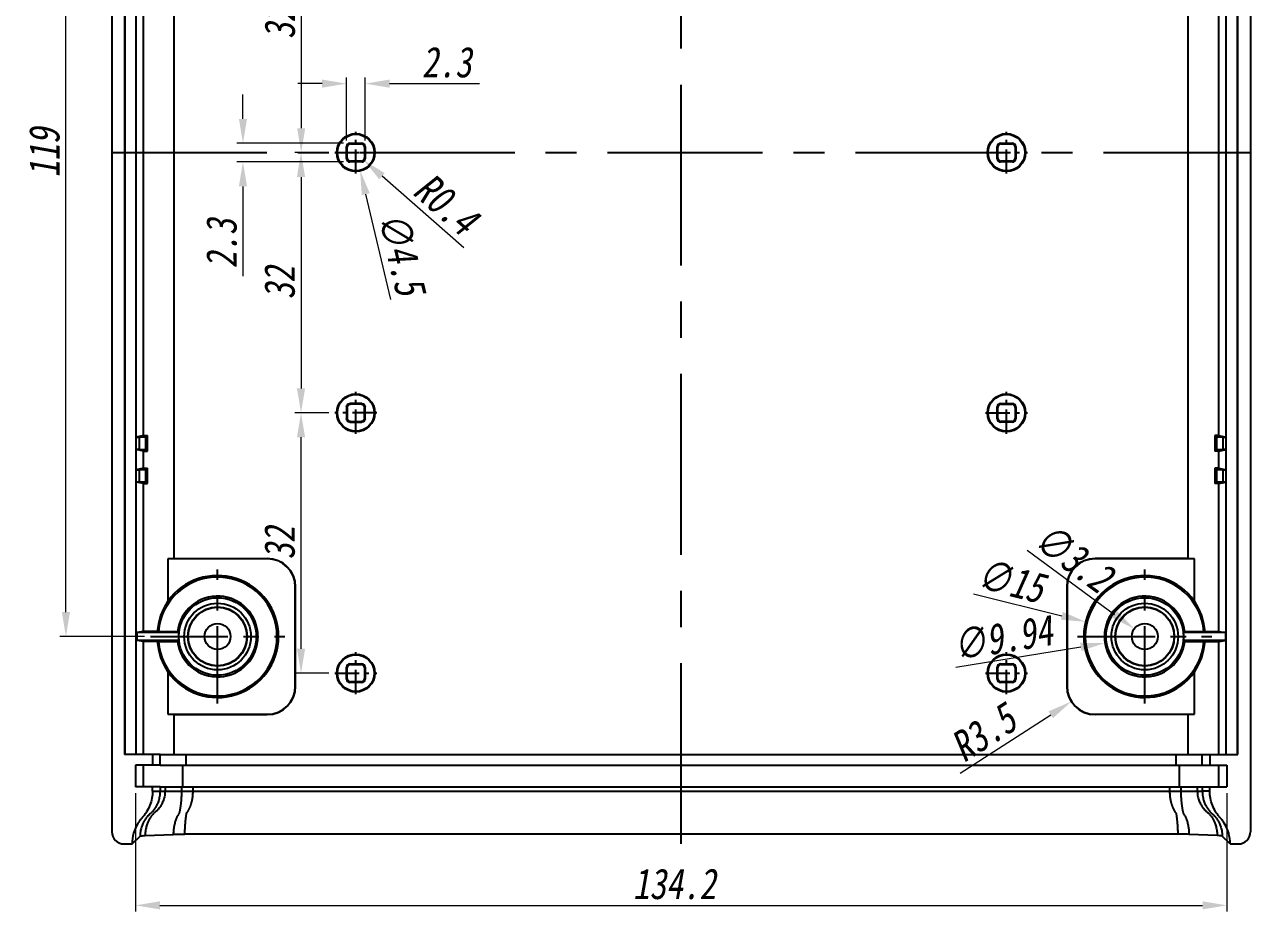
# Model space of a CAD drawing. Header units: millimetres. Extents: x 1518 to 2058, y 69 to 444.
# Drawn here: x 1710 to 1860.7, y 227.6 to 336.7 of the extents above; entities that cross this region are included whole.
import ezdxf

# ---------------------------------------------------------------- set-up
doc = ezdxf.new("R2010")
doc.units = ezdxf.units.MM
doc.linetypes.add('CENTER', pattern=[50.8, 31.75, -6.35, 6.35, -6.35])
doc.layers.add('06___PRT_ALL_SURFS', color=7, linetype='Continuous')
doc.layers.add('dim', color=82, linetype='Continuous', lineweight=9)
doc.styles.add('wuwei', font='simsun.ttc', dxfattribs={"width": 0.8, "oblique": 10})
doc.dimstyles.new('wuwei', dxfattribs={"dimscale": 1.5, "dimtxt": 2.5, "dimasz": 1.5, "dimexe": 0.3, "dimexo": 0.3, "dimgap": 0.5, "dimtad": 1, "dimdsep": 46, "dimtxsty": 'wuwei', "dimcen": 0, "dimclrd": 42, "dimclre": 82, "dimclrt": 82, "dimazin": 2, "dimtfac": 1, "dimtofl": 0, "dimtmove": 0, "dimatfit": 3, "dimfxl": 0, "dimlwd": 5, "dimlwe": 5, "dimarcsym": 0})

# ---------------------------------------------------------------- blocks, each defined once
blk = doc.blocks.new('*D8')
at = {"layer": 'Defpoints', "color": 0}
for p in [(1852.61, 262.21), (1842.8, 260.62)]:
    blk.add_point(p, dxfattribs=at)
at = {"layer": 'dim', "color": 42, "lineweight": 5}
blk.add_line((1824.46, 257.66), (1839.84, 260.15), dxfattribs=at)
at = {"layer": 'dim', "color": 42}
blk.add_solid([(1839.76, 260.64), (1839.92, 259.65), (1842.8, 260.62)], dxfattribs=at)
at = {"layer": 'dim', "color": 82, "insert": (1830.25, 261.26), "char_height": 3.75, "attachment_point": 5, "rotation": 9.1647, "style": 'wuwei'}
blk.add_mtext('∅9.94', dxfattribs=at)
blk = doc.blocks.new('*D9')
at = {"layer": 'Defpoints', "color": 0}
for p in [(1840.43, 263.23), (1854.98, 259.6)]:
    blk.add_point(p, dxfattribs=at)
at = {"layer": 'dim', "color": 42, "lineweight": 5}
blk.add_line((1826.67, 266.67), (1837.52, 263.96), dxfattribs=at)
at = {"layer": 'dim', "color": 42}
blk.add_solid([(1837.64, 264.45), (1837.4, 263.48), (1840.43, 263.23)], dxfattribs=at)
at = {"layer": 'dim', "color": 82, "insert": (1831.28, 268.23), "char_height": 3.75, "attachment_point": 5, "rotation": 345.9679, "style": 'wuwei'}
blk.add_mtext('∅15', dxfattribs=at)
blk = doc.blocks.new('*D10')
at = {"layer": 'Defpoints', "color": 0}
for p in [(1846.42, 262.36), (1849, 260.47)]:
    blk.add_point(p, dxfattribs=at)
at = {"layer": 'dim', "color": 42, "lineweight": 5}
blk.add_line((1833.27, 272.04), (1844, 264.14), dxfattribs=at)
at = {"layer": 'dim', "color": 42}
blk.add_solid([(1844.3, 264.54), (1843.71, 263.74), (1846.42, 262.36)], dxfattribs=at)
at = {"layer": 'dim', "color": 82, "insert": (1838.99, 271.1), "char_height": 3.75, "attachment_point": 5, "rotation": 323.6296, "style": 'wuwei'}
blk.add_mtext('∅3.2', dxfattribs=at)
blk = doc.blocks.new('*D11')
at = {"layer": 'Defpoints', "color": 0}
for p in [(1841.61, 255.31), (1838.67, 253.42)]:
    blk.add_point(p, dxfattribs=at)
at = {"layer": 'dim', "color": 42, "lineweight": 5}
blk.add_line((1825, 244.6), (1836.15, 251.79), dxfattribs=at)
at = {"layer": 'dim', "color": 42}
blk.add_solid([(1835.87, 252.21), (1836.42, 251.37), (1838.67, 253.42)], dxfattribs=at)
at = {"layer": 'dim', "color": 82, "insert": (1827.89, 249.59), "char_height": 3.75, "attachment_point": 5, "rotation": 32.8298, "style": 'wuwei'}
blk.add_mtext('R3.5', dxfattribs=at)
blk = doc.blocks.new('*D12')
at = {"layer": 'Defpoints', "color": 0}
for p in [(1750.18, 323.1), (1751.23, 318.73)]:
    blk.add_point(p, dxfattribs=at)
at = {"layer": 'dim', "color": 42, "lineweight": 5}
blk.add_line((1755.03, 302.86), (1751.93, 315.81), dxfattribs=at)
at = {"layer": 'dim', "color": 42}
blk.add_solid([(1752.42, 315.92), (1751.44, 315.69), (1751.23, 318.73)], dxfattribs=at)
at = {"layer": 'dim', "color": 82, "insert": (1756.38, 308.48), "char_height": 3.75, "attachment_point": 5, "rotation": 283.4606, "style": 'wuwei'}
blk.add_mtext('∅4.5', dxfattribs=at)
blk = doc.blocks.new('*D13')
at = {"layer": 'Defpoints', "color": 0}
for p in [(1751.37, 320.25), (1751.67, 319.99)]:
    blk.add_point(p, dxfattribs=at)
at = {"layer": 'dim', "color": 42, "lineweight": 5}
blk.add_line((1763.99, 309.2), (1753.93, 318.01), dxfattribs=at)
at = {"layer": 'dim', "color": 42}
blk.add_solid([(1754.26, 318.39), (1753.6, 317.63), (1751.67, 319.99)], dxfattribs=at)
at = {"layer": 'dim', "color": 82, "insert": (1761.82, 314.59), "char_height": 3.75, "attachment_point": 5, "rotation": 318.7731, "style": 'wuwei'}
blk.add_mtext('R0.4', dxfattribs=at)
blk = doc.blocks.new('*D14')
at = {"layer": 'Defpoints', "color": 0}
for p in [(1749.96, 322.06), (1736.83, 319.76), (1749.96, 319.76)]:
    blk.add_point(p, dxfattribs=at)
at = {"layer": 'dim', "color": 42, "lineweight": 5}
for p, q in [((1736.83, 325.06), (1736.83, 328.06)), ((1736.83, 316.76), (1736.83, 305.71))]:
    blk.add_line(p, q, dxfattribs=at)
at = {"layer": 'dim', "color": 82, "lineweight": 5}
for p, q in [((1749.21, 322.06), (1736.08, 322.06)), ((1749.21, 319.76), (1736.08, 319.76))]:
    blk.add_line(p, q, dxfattribs=at)
at = {"layer": 'dim', "color": 42}
for points in [[(1736.33, 325.06), (1737.33, 325.06), (1736.83, 322.06)], [(1736.33, 316.76), (1737.33, 316.76), (1736.83, 319.76)]]:
    blk.add_solid(points, dxfattribs=at)
at = {"layer": 'dim', "color": 82, "insert": (1734.21, 309.74), "char_height": 3.75, "attachment_point": 5, "rotation": 90, "style": 'wuwei'}
blk.add_mtext('2.3', dxfattribs=at)
blk = doc.blocks.new('*D15')
at = {"layer": 'Defpoints', "color": 0}
for p in [(1751.86, 329.39), (1749.56, 321.66), (1751.86, 321.66)]:
    blk.add_point(p, dxfattribs=at)
at = {"layer": 'dim', "color": 82, "lineweight": 5}
for p, q in [((1749.56, 322.41), (1749.56, 330.13)), ((1751.86, 322.41), (1751.86, 330.13))]:
    blk.add_line(p, q, dxfattribs=at)
at = {"layer": 'dim', "color": 42, "lineweight": 5}
for p, q in [((1746.56, 329.39), (1743.56, 329.39)), ((1754.86, 329.39), (1765.92, 329.39))]:
    blk.add_line(p, q, dxfattribs=at)
at = {"layer": 'dim', "color": 42}
for points in [[(1746.56, 329.89), (1746.56, 328.89), (1749.56, 329.39)], [(1754.86, 329.89), (1754.86, 328.89), (1751.86, 329.39)]]:
    blk.add_solid(points, dxfattribs=at)
at = {"layer": 'dim', "color": 82, "insert": (1761.89, 332.01), "char_height": 3.75, "attachment_point": 5, "style": 'wuwei'}
blk.add_mtext('2.3', dxfattribs=at)
blk = doc.blocks.new('*D16')
at = {"layer": 'Defpoints', "color": 0}
for p in [(1723.61, 242.91), (1857.81, 242.91), (1857.81, 228.36)]:
    blk.add_point(p, dxfattribs=at)
at = {"layer": 'dim', "color": 82, "lineweight": 5}
for p, q in [((1723.61, 242.16), (1723.61, 227.61)), ((1857.81, 242.16), (1857.81, 227.61))]:
    blk.add_line(p, q, dxfattribs=at)
at = {"layer": 'dim', "color": 42, "lineweight": 5}
blk.add_line((1726.61, 228.36), (1854.81, 228.36), dxfattribs=at)
at = {"layer": 'dim', "color": 42}
for points in [[(1726.61, 228.86), (1726.61, 227.86), (1723.61, 228.36)], [(1854.81, 228.86), (1854.81, 227.86), (1857.81, 228.36)]]:
    blk.add_solid(points, dxfattribs=at)
at = {"layer": 'dim', "color": 82, "insert": (1789.88, 230.98), "char_height": 3.75, "attachment_point": 5, "style": 'wuwei'}
blk.add_mtext('134.2', dxfattribs=at)
blk = doc.blocks.new('*D21')
at = {"layer": 'Defpoints', "color": 0}
for p in [(1748.14, 352.91), (1743.99, 320.91), (1748.14, 320.91)]:
    blk.add_point(p, dxfattribs=at)
at = {"layer": 'dim', "color": 82, "lineweight": 5}
for p, q in [((1747.39, 352.91), (1743.24, 352.91)), ((1747.39, 320.91), (1743.24, 320.91))]:
    blk.add_line(p, q, dxfattribs=at)
at = {"layer": 'dim', "color": 42, "lineweight": 5}
blk.add_line((1743.99, 349.91), (1743.99, 323.91), dxfattribs=at)
at = {"layer": 'dim', "color": 42}
for points in [[(1743.49, 349.91), (1744.49, 349.91), (1743.99, 352.91)], [(1743.49, 323.91), (1744.49, 323.91), (1743.99, 320.91)]]:
    blk.add_solid(points, dxfattribs=at)
at = {"layer": 'dim', "color": 82, "insert": (1741.37, 336.91), "char_height": 3.75, "attachment_point": 5, "rotation": 90, "style": 'wuwei'}
blk.add_mtext('32', dxfattribs=at)
blk = doc.blocks.new('*D22')
at = {"layer": 'Defpoints', "color": 0}
for p in [(1748.14, 320.91), (1743.97, 288.91), (1748.14, 288.91)]:
    blk.add_point(p, dxfattribs=at)
at = {"layer": 'dim', "color": 82, "lineweight": 5}
for p, q in [((1747.39, 320.91), (1743.22, 320.91)), ((1747.39, 288.91), (1743.22, 288.91))]:
    blk.add_line(p, q, dxfattribs=at)
at = {"layer": 'dim', "color": 42, "lineweight": 5}
blk.add_line((1743.97, 317.91), (1743.97, 291.91), dxfattribs=at)
at = {"layer": 'dim', "color": 42}
for points in [[(1743.47, 317.91), (1744.47, 317.91), (1743.97, 320.91)], [(1743.47, 291.91), (1744.47, 291.91), (1743.97, 288.91)]]:
    blk.add_solid(points, dxfattribs=at)
at = {"layer": 'dim', "color": 82, "insert": (1741.35, 304.91), "char_height": 3.75, "attachment_point": 5, "rotation": 90, "style": 'wuwei'}
blk.add_mtext('32', dxfattribs=at)
blk = doc.blocks.new('*D23')
at = {"layer": 'Defpoints', "color": 0}
for p in [(1743.97, 288.91), (1748.14, 288.91), (1748.14, 256.91)]:
    blk.add_point(p, dxfattribs=at)
at = {"layer": 'dim', "color": 82, "lineweight": 5}
for p, q in [((1747.39, 288.91), (1743.22, 288.91)), ((1747.39, 256.91), (1743.22, 256.91))]:
    blk.add_line(p, q, dxfattribs=at)
at = {"layer": 'dim', "color": 42, "lineweight": 5}
blk.add_line((1743.97, 259.91), (1743.97, 285.91), dxfattribs=at)
at = {"layer": 'dim', "color": 42}
for points in [[(1743.47, 285.91), (1744.47, 285.91), (1743.97, 288.91)], [(1743.47, 259.91), (1744.47, 259.91), (1743.97, 256.91)]]:
    blk.add_solid(points, dxfattribs=at)
at = {"layer": 'dim', "color": 82, "insert": (1741.35, 272.91), "char_height": 3.75, "attachment_point": 5, "rotation": 90, "style": 'wuwei'}
blk.add_mtext('32', dxfattribs=at)
blk = doc.blocks.new('*D41')
at = {"layer": 'Defpoints', "color": 0}
for p in [(1715.06, 380.41), (1725.46, 380.41), (1725.46, 261.41)]:
    blk.add_point(p, dxfattribs=at)
at = {"layer": 'dim', "color": 82, "lineweight": 5}
for p, q in [((1724.71, 380.41), (1714.31, 380.41)), ((1724.71, 261.41), (1714.31, 261.41))]:
    blk.add_line(p, q, dxfattribs=at)
at = {"layer": 'dim', "color": 42, "lineweight": 5}
blk.add_line((1715.06, 264.41), (1715.06, 377.41), dxfattribs=at)
at = {"layer": 'dim', "color": 42}
for points in [[(1714.56, 377.41), (1715.56, 377.41), (1715.06, 380.41)], [(1714.56, 264.41), (1715.56, 264.41), (1715.06, 261.41)]]:
    blk.add_solid(points, dxfattribs=at)
at = {"layer": 'dim', "color": 82, "insert": (1712.43, 320.91), "char_height": 3.75, "attachment_point": 5, "rotation": 90, "style": 'wuwei'}
blk.add_mtext('119', dxfattribs=at)

msp = doc.modelspace()

# ---------------------------------------------------------------- linework, layer by layer
at = {"color": 1, "linetype": 'CENTER', "ltscale": 0.7}
msp.add_line((1790.708, 235.914), (1790.708, 405.914), dxfattribs=at)
at = {"color": 7, "linetype": 'Continuous'}
for p, q in [((1720.708, 404.416), (1720.708, 237.413)), ((1860.708, 404.416), (1860.708, 237.413)), ((1722.267, 394.914), (1722.267, 246.914)), ((1722.31, 394.914), (1722.31, 246.914)), ((1723.682, 246.914), (1723.682, 394.914)), ((1857.733, 246.914), (1857.733, 394.914)), ((1859.105, 246.914), (1859.105, 394.914)), ((1859.148, 246.914), (1859.148, 394.914)), ((1728.378, 271.014), (1728.378, 370.814)), ((1853.038, 271.014), (1853.038, 370.814)), ((1724.61, 286.114), (1724.61, 355.715)), ((1856.806, 286.114), (1856.806, 355.715)), ((1749.558, 320.164), (1749.558, 321.664)), ((1749.645, 321.577), (1749.558, 321.664)), ((1749.645, 320.252), (1749.645, 321.577)), ((1750.045, 321.977), (1749.958, 322.064)), ((1749.958, 322.064), (1751.458, 322.064)), ((1750.045, 321.977), (1751.37, 321.977)), ((1751.37, 321.977), (1751.458, 322.064)), ((1751.77, 321.577), (1751.858, 321.664)), ((1751.77, 321.577), (1751.77, 320.252)), ((1751.858, 321.664), (1751.858, 320.164)), ((1829.645, 321.577), (1829.558, 321.664)), ((1829.558, 320.164), (1829.558, 321.664)), ((1829.645, 320.252), (1829.645, 321.577)), ((1829.958, 322.064), (1831.458, 322.064)), ((1830.045, 321.977), (1829.958, 322.064)), ((1830.045, 321.977), (1831.37, 321.977)), ((1831.37, 321.977), (1831.458, 322.064)), ((1831.77, 321.577), (1831.858, 321.664)), ((1831.77, 321.577), (1831.77, 320.252)), ((1831.858, 321.664), (1831.858, 320.164)), ((1749.645, 320.252), (1749.558, 320.164)), ((1750.045, 319.852), (1749.958, 319.764)), ((1751.458, 319.764), (1749.958, 319.764)), ((1751.37, 319.852), (1750.045, 319.852)), ((1751.37, 319.852), (1751.458, 319.764)), ((1751.77, 320.252), (1751.858, 320.164)), ((1829.645, 320.252), (1829.558, 320.164)), ((1830.045, 319.852), (1829.958, 319.764)), ((1831.458, 319.764), (1829.958, 319.764)), ((1831.37, 319.852), (1830.045, 319.852)), ((1831.37, 319.852), (1831.458, 319.764)), ((1831.77, 320.252), (1831.858, 320.164)), ((1749.645, 289.577), (1749.558, 289.664)), ((1749.558, 289.664), (1749.558, 288.164)), ((1749.645, 289.577), (1749.645, 288.252)), ((1750.045, 289.977), (1749.958, 290.064)), ((1751.458, 290.064), (1749.958, 290.064)), ((1751.37, 289.977), (1750.045, 289.977)), ((1751.37, 289.977), (1751.458, 290.064)), ((1751.77, 289.577), (1751.858, 289.664)), ((1751.77, 288.252), (1751.77, 289.577)), ((1751.858, 288.164), (1751.858, 289.664)), ((1829.645, 289.577), (1829.558, 289.664)), ((1829.558, 288.164), (1829.558, 289.664)), ((1829.645, 288.252), (1829.645, 289.577)), ((1829.958, 290.064), (1831.458, 290.064)), ((1830.045, 289.977), (1829.958, 290.064)), ((1830.045, 289.977), (1831.37, 289.977)), ((1831.37, 289.977), (1831.458, 290.064)), ((1831.77, 289.577), (1831.858, 289.664)), ((1831.77, 289.577), (1831.77, 288.252)), ((1831.858, 289.664), (1831.858, 288.164)), ((1749.645, 288.252), (1749.558, 288.164)), ((1751.77, 288.252), (1751.858, 288.164)), ((1829.645, 288.252), (1829.558, 288.164)), ((1831.77, 288.252), (1831.858, 288.164)), ((1750.045, 287.852), (1749.958, 287.764)), ((1749.958, 287.764), (1751.458, 287.764)), ((1750.045, 287.852), (1751.37, 287.852)), ((1751.37, 287.852), (1751.458, 287.764)), ((1830.045, 287.852), (1829.958, 287.764)), ((1831.458, 287.764), (1829.958, 287.764)), ((1831.37, 287.852), (1830.045, 287.852)), ((1831.37, 287.852), (1831.458, 287.764)), ((1723.679, 285.918), (1723.668, 285.929)), ((1723.679, 285.918), (1724.082, 285.914)), ((1724.61, 286.114), (1723.682, 285.929)), ((1724.082, 285.914), (1724.082, 284.414)), ((1724.882, 285.914), (1724.082, 285.914)), ((1724.61, 286.114), (1725.086, 286.118)), ((1724.882, 285.914), (1725.086, 286.118)), ((1724.882, 284.414), (1724.882, 285.914)), ((1725.086, 284.211), (1725.086, 286.118)), ((1856.806, 286.114), (1856.329, 286.118)), ((1856.533, 285.914), (1856.329, 286.118)), ((1856.329, 286.118), (1856.329, 284.211)), ((1857.333, 285.914), (1856.533, 285.914)), ((1856.533, 285.914), (1856.533, 284.414)), ((1856.806, 286.114), (1857.733, 285.929)), ((1857.333, 285.914), (1857.737, 285.918)), ((1857.333, 284.414), (1857.333, 285.914)), ((1857.737, 285.918), (1857.74, 285.929)), ((1723.679, 284.411), (1723.675, 284.4)), ((1724.082, 284.414), (1723.679, 284.411)), ((1724.61, 284.215), (1723.682, 284.4)), ((1724.082, 284.414), (1724.882, 284.414)), ((1724.61, 282.114), (1724.61, 284.215)), ((1724.61, 284.215), (1725.086, 284.211)), ((1724.882, 284.414), (1725.086, 284.211)), ((1856.533, 284.414), (1856.329, 284.211)), ((1856.806, 284.215), (1856.329, 284.211)), ((1856.533, 284.414), (1857.333, 284.414)), ((1856.806, 284.215), (1857.733, 284.4)), ((1856.806, 282.114), (1856.806, 284.215)), ((1857.737, 284.411), (1857.333, 284.414)), ((1723.679, 281.918), (1723.668, 281.929)), ((1723.679, 281.918), (1724.082, 281.914)), ((1724.61, 282.114), (1723.682, 281.929)), ((1724.082, 281.914), (1724.082, 280.414)), ((1724.882, 281.914), (1724.082, 281.914)), ((1724.61, 282.114), (1725.086, 282.118)), ((1724.882, 281.914), (1725.086, 282.118)), ((1724.882, 280.414), (1724.882, 281.914)), ((1725.086, 280.211), (1725.086, 282.118)), ((1856.806, 282.114), (1856.329, 282.118)), ((1856.533, 281.914), (1856.329, 282.118)), ((1856.329, 282.118), (1856.329, 280.211)), ((1857.333, 281.914), (1856.533, 281.914)), ((1856.533, 281.914), (1856.533, 280.414)), ((1856.806, 282.114), (1857.733, 281.929)), ((1857.333, 281.914), (1857.737, 281.918)), ((1857.333, 280.414), (1857.333, 281.914)), ((1857.737, 281.918), (1857.74, 281.929)), ((1723.679, 280.411), (1723.675, 280.4)), ((1724.082, 280.414), (1723.679, 280.411)), ((1724.61, 280.215), (1723.682, 280.4)), ((1724.082, 280.414), (1724.882, 280.414)), ((1724.882, 280.414), (1725.086, 280.211)), ((1856.533, 280.414), (1856.329, 280.211)), ((1856.533, 280.414), (1857.333, 280.414)), ((1856.806, 280.215), (1857.733, 280.4)), ((1857.737, 280.411), (1857.333, 280.414)), ((1857.737, 280.411), (1857.748, 280.4)), ((1724.61, 262.016), (1724.61, 280.215)), ((1724.61, 280.215), (1725.086, 280.211)), ((1856.806, 280.215), (1856.329, 280.211)), ((1856.806, 262.016), (1856.806, 280.215)), ((1728.378, 271.014), (1727.608, 270.976)), ((1727.608, 270.976), (1727.608, 265.778)), ((1739.808, 270.972), (1727.608, 270.972)), ((1728.378, 271.014), (1739.808, 271.014)), ((1739.808, 271.014), (1739.808, 270.972)), ((1853.038, 271.014), (1841.608, 271.014)), ((1841.608, 271.014), (1841.608, 270.972)), ((1853.808, 270.972), (1841.608, 270.972)), ((1853.038, 271.014), (1853.808, 270.976)), ((1853.808, 265.778), (1853.808, 270.972)), ((1743.308, 267.514), (1743.266, 267.514)), ((1743.266, 255.314), (1743.266, 267.514)), ((1743.308, 255.314), (1743.308, 267.514)), ((1838.108, 267.514), (1838.15, 267.514)), ((1838.108, 267.514), (1838.108, 255.314)), ((1838.15, 267.514), (1838.15, 255.314)), ((1724.61, 262.016), (1723.763, 261.914)), ((1723.763, 261.914), (1723.763, 260.914)), ((1728.927, 261.914), (1723.763, 261.914)), ((1724.61, 260.813), (1723.763, 260.914)), ((1728.927, 260.914), (1723.763, 260.914)), ((1726.295, 262.024), (1724.61, 262.016)), ((1724.61, 246.914), (1724.61, 260.813)), ((1726.295, 260.804), (1724.61, 260.813)), ((1726.295, 262.024), (1726.426, 262.011)), ((1726.426, 260.818), (1726.295, 260.804)), ((1728.776, 262.011), (1726.426, 262.011)), ((1726.426, 260.818), (1728.776, 260.818)), ((1728.776, 262.011), (1728.927, 261.914)), ((1728.776, 260.818), (1728.927, 260.914)), ((1852.639, 262.011), (1852.488, 261.914)), ((1857.652, 261.914), (1852.488, 261.914)), ((1857.652, 260.914), (1852.488, 260.914)), ((1852.639, 260.818), (1852.488, 260.914)), ((1854.989, 262.011), (1852.639, 262.011)), ((1852.639, 260.818), (1854.989, 260.818)), ((1854.989, 262.011), (1855.12, 262.024)), ((1855.12, 260.804), (1854.989, 260.818)), ((1855.12, 262.024), (1856.806, 262.016)), ((1855.12, 260.804), (1856.806, 260.813)), ((1856.806, 262.016), (1857.652, 261.914)), ((1856.806, 260.813), (1857.652, 260.914)), ((1856.806, 246.914), (1856.806, 260.813)), ((1857.652, 261.914), (1857.652, 260.914)), ((1750.045, 257.977), (1749.958, 258.064)), ((1749.958, 258.064), (1751.458, 258.064)), ((1750.045, 257.977), (1751.37, 257.977)), ((1751.37, 257.977), (1751.458, 258.064)), ((1829.958, 258.064), (1831.458, 258.064)), ((1830.045, 257.977), (1829.958, 258.064)), ((1830.045, 257.977), (1831.37, 257.977)), ((1831.37, 257.977), (1831.458, 258.064)), ((1727.608, 257.051), (1727.608, 251.856)), ((1749.645, 257.577), (1749.558, 257.664)), ((1749.558, 256.164), (1749.558, 257.664)), ((1749.645, 256.252), (1749.558, 256.164)), ((1749.645, 256.252), (1749.645, 257.577)), ((1751.77, 257.577), (1751.858, 257.664)), ((1751.77, 257.577), (1751.77, 256.252)), ((1751.77, 256.252), (1751.858, 256.164)), ((1751.858, 257.664), (1751.858, 256.164)), ((1829.645, 257.577), (1829.558, 257.664)), ((1829.558, 256.164), (1829.558, 257.664)), ((1829.645, 256.252), (1829.558, 256.164)), ((1829.645, 256.252), (1829.645, 257.577)), ((1831.77, 257.577), (1831.858, 257.664)), ((1831.77, 257.577), (1831.77, 256.252)), ((1831.77, 256.252), (1831.858, 256.164)), ((1831.858, 257.664), (1831.858, 256.164)), ((1853.808, 251.853), (1853.808, 257.051)), ((1743.308, 255.314), (1743.266, 255.314)), ((1750.045, 255.852), (1749.958, 255.764)), ((1751.458, 255.764), (1749.958, 255.764)), ((1751.37, 255.852), (1750.045, 255.852)), ((1751.37, 255.852), (1751.458, 255.764)), ((1830.045, 255.852), (1829.958, 255.764)), ((1831.458, 255.764), (1829.958, 255.764)), ((1831.37, 255.852), (1830.045, 255.852)), ((1831.37, 255.852), (1831.458, 255.764)), ((1838.108, 255.314), (1838.15, 255.314)), ((1727.608, 251.856), (1739.808, 251.856)), ((1728.378, 251.814), (1727.608, 251.853)), ((1728.378, 251.814), (1739.808, 251.814)), ((1728.378, 246.914), (1728.378, 251.814)), ((1739.808, 251.814), (1739.808, 251.856)), ((1841.608, 251.856), (1853.808, 251.856)), ((1841.608, 251.814), (1841.608, 251.856)), ((1853.038, 251.814), (1841.608, 251.814)), ((1853.038, 251.814), (1853.808, 251.853)), ((1853.038, 246.914), (1853.038, 251.814)), ((1726.666, 246.914), (1722.267, 246.914)), ((1725.708, 246.914), (1725.708, 245.614)), ((1854.749, 246.914), (1859.148, 246.914)), ((1855.708, 246.914), (1855.708, 245.614)), ((1726.666, 245.614), (1723.61, 245.614)), ((1723.61, 245.614), (1723.61, 242.914)), ((1854.749, 245.614), (1857.805, 245.614)), ((1857.805, 245.614), (1857.805, 242.914)), ((1726.631, 242.914), (1723.61, 242.914)), ((1725.708, 242.414), (1725.708, 242.914)), ((1854.784, 242.914), (1857.805, 242.914)), ((1855.708, 242.414), (1855.708, 242.914)), ((1725.708, 242.414), (1726.631, 242.414)), ((1855.708, 242.414), (1854.784, 242.414)), ((1723.205, 235.914), (1724.177, 236.886)), ((1858.21, 235.914), (1857.238, 236.886)), ((1722.206, 235.914), (1723.205, 235.914)), ((1858.21, 235.914), (1859.209, 235.914))]:
    msp.add_line(p, q, dxfattribs=at)
at = {"color": 1, "linetype": 'CENTER', "ltscale": 0.093491}
for p, q in [((1750.708, 318.343), (1750.708, 323.485)), ((1830.708, 318.343), (1830.708, 323.485)), ((1748.137, 320.914), (1753.279, 320.914)), ((1828.137, 320.914), (1833.279, 320.914)), ((1750.708, 286.343), (1750.708, 291.485)), ((1830.708, 286.343), (1830.708, 291.485)), ((1753.279, 288.914), (1748.137, 288.914)), ((1828.137, 288.914), (1833.279, 288.914)), ((1750.708, 254.343), (1750.708, 259.485)), ((1830.708, 254.343), (1830.708, 259.485)), ((1748.137, 256.914), (1753.279, 256.914)), ((1828.137, 256.914), (1833.279, 256.914))]:
    msp.add_line(p, q, dxfattribs=at)
at = {"color": 1, "linetype": 'CENTER', "ltscale": 0.6}
msp.add_line((1720.708, 320.914), (1860.708, 320.914), dxfattribs=at)
at = {"color": 1, "linetype": 'CENTER', "ltscale": 0.3}
for p, q in [((1733.708, 253.164), (1733.708, 269.664)), ((1847.708, 253.164), (1847.708, 269.664)), ((1725.458, 261.414), (1741.958, 261.414)), ((1839.458, 261.414), (1855.958, 261.414))]:
    msp.add_line(p, q, dxfattribs=at)
at = {"color": 7, "linetype": 'Continuous'}
for centre, radius in [((1750.708, 320.914), 2.337), ((1750.708, 320.914), 2.25), ((1830.708, 320.914), 2.337), ((1830.708, 320.914), 2.25), ((1750.708, 288.914), 2.337), ((1750.708, 288.914), 2.25), ((1830.708, 288.914), 2.337), ((1830.708, 288.914), 2.25), ((1733.708, 261.414), 4.763), ((1733.708, 261.414), 4.1), ((1847.708, 261.414), 4.763), ((1847.708, 261.414), 4.1), ((1733.708, 261.414), 3.636), ((1733.708, 261.414), 3.6), ((1847.708, 261.414), 3.636), ((1847.708, 261.414), 3.6), ((1733.708, 261.414), 1.6), ((1847.708, 261.414), 1.6), ((1750.708, 256.914), 2.337), ((1750.708, 256.914), 2.25), ((1830.708, 256.914), 2.337), ((1830.708, 256.914), 2.25)]:
    msp.add_circle(centre, radius, dxfattribs=at)
for centre, radius, start, end in [((1751.37, 320.252), 0.4, 269.99639, 0.00361), ((1739.808, 267.514), 3.5, 0, 90), ((1739.808, 267.514), 3.458, 0, 90), ((1841.608, 267.514), 3.5, 90, 180), ((1841.608, 267.514), 3.458, 90, 180), ((1733.708, 261.414), 7.306, 184.68597, 175.31403), ((1733.708, 261.414), 7.5, 215.5771, 144.4229), ((1847.708, 261.414), 7.5, 35.5771, 324.4229), ((1847.708, 261.414), 7.306, 4.68597, 355.31403), ((1733.708, 261.414), 4.968, 186.90072, 173.09928), ((1847.708, 261.414), 4.968, 6.90072, 353.09928), ((1733.708, 261.414), 4.806, 174.02866, 185.97134), ((1847.708, 261.414), 4.806, 354.02866, 5.97134), ((1739.808, 255.314), 3.5, 270, 0), ((1739.808, 255.314), 3.458, 270, 0), ((1841.608, 255.314), 3.5, 180, 270), ((1841.608, 255.314), 3.458, 180, 270)]:
    msp.add_arc(centre, radius, start, end, dxfattribs=at)
for centre, major_axis, ratio, start_param, end_param in [((1749.958, 321.664), (0.283, -0.283), 0.9996955, 2.3563468, 3.9268385), ((1750.045, 321.577), (-0.283, 0.283), 0.9996955, -0.7852459, 0.7852459), ((1751.37, 321.577), (0.283, 0.283), 0.9996955, -0.7852459, 0.7852459), ((1751.458, 321.664), (0.283, 0.283), 0.9996955, -0.7852459, 0.7852459), ((1829.958, 321.664), (0.283, -0.283), 0.9996955, 2.3563468, 3.9268385), ((1830.045, 321.577), (-0.283, 0.283), 0.9996955, -0.7852459, 0.7852459), ((1831.37, 321.577), (0.283, 0.283), 0.9996955, -0.7852459, 0.7852459), ((1831.458, 321.664), (0.283, 0.283), 0.9996955, -0.7852459, 0.7852459), ((1749.958, 320.164), (0.283, 0.283), 0.9996955, 2.3563468, 3.9268385), ((1750.045, 320.252), (-0.283, -0.283), 0.9996955, -0.7852459, 0.7852459), ((1751.458, 320.164), (0.283, -0.283), 0.9996955, -0.7852459, 0.7852459), ((1829.958, 320.164), (0.283, 0.283), 0.9996955, 2.3563468, 3.9268385), ((1830.045, 320.252), (-0.283, -0.283), 0.9996955, -0.7852459, 0.7852459), ((1831.37, 320.252), (0.283, -0.283), 0.9996955, -0.7852459, 0.7852459), ((1831.458, 320.164), (0.283, -0.283), 0.9996955, -0.7852459, 0.7852459), ((1829.958, 289.664), (0.283, -0.283), 0.9996955, 2.3563468, 3.9268385), ((1830.045, 289.577), (-0.283, 0.283), 0.9996955, -0.7852459, 0.7852459), ((1831.37, 289.577), (0.283, 0.283), 0.9996955, -0.7852459, 0.7852459), ((1831.458, 289.664), (0.283, 0.283), 0.9996955, -0.7852459, 0.7852459), ((1829.958, 288.164), (0.283, 0.283), 0.9996955, 2.3563468, 3.9268385), ((1830.045, 288.252), (-0.283, -0.283), 0.9996955, -0.7852459, 0.7852459), ((1831.37, 288.252), (0.283, -0.283), 0.9996955, -0.7852459, 0.7852459), ((1831.458, 288.164), (0.283, -0.283), 0.9996955, -0.7852459, 0.7852459), ((1734.1, 261.414), (7.829, 0), 0.9987407, 2.5486858, 3.0635011), ((1847.315, 261.414), (7.829, 0), 0.9987407, 0.0780915, 0.5929069), ((1734.1, 261.414), (7.829, 0), 0.9987407, -3.0635011, -2.5486858), ((1847.315, 261.414), (7.829, 0), 0.9987407, -0.5929069, -0.0780915), ((1749.958, 257.664), (0.283, -0.283), 0.9996955, 2.3563468, 3.9268385), ((1750.045, 257.577), (-0.283, 0.283), 0.9996955, -0.7852459, 0.7852459), ((1751.37, 257.577), (0.283, 0.283), 0.9996955, -0.7852459, 0.7852459), ((1751.458, 257.664), (0.283, 0.283), 0.9996955, -0.7852459, 0.7852459), ((1829.958, 257.664), (0.283, -0.283), 0.9996955, 2.3563468, 3.9268385), ((1830.045, 257.577), (-0.283, 0.283), 0.9996955, -0.7852459, 0.7852459), ((1831.37, 257.577), (0.283, 0.283), 0.9996955, -0.7852459, 0.7852459), ((1831.458, 257.664), (0.283, 0.283), 0.9996955, -0.7852459, 0.7852459), ((1750.045, 256.252), (-0.283, -0.283), 0.9996955, -0.7852459, 0.7852459), ((1751.37, 256.252), (0.283, -0.283), 0.9996955, -0.7852459, 0.7852459), ((1830.045, 256.252), (-0.283, -0.283), 0.9996955, -0.7852459, 0.7852459), ((1831.37, 256.252), (0.283, -0.283), 0.9996955, -0.7852459, 0.7852459), ((1749.958, 256.164), (0.283, 0.283), 0.9996955, 2.3563468, 3.9268385), ((1751.458, 256.164), (0.283, -0.283), 0.9996955, -0.7852459, 0.7852459), ((1829.958, 256.164), (0.283, 0.283), 0.9996955, 2.3563468, 3.9268385), ((1831.458, 256.164), (0.283, -0.283), 0.9996955, -0.7852459, 0.7852459), ((1722.209, 237.416), (-1.063, -1.063), 0.9980992, -0.7844468, 0.7844468), ((1859.206, 237.416), (1.063, -1.063), 0.9980992, -0.7844468, 0.7844468)]:
    msp.add_ellipse(centre, major_axis=major_axis, ratio=ratio, start_param=start_param, end_param=end_param, dxfattribs=at)
at = {"color": 7, "linetype": 'Continuous', "extrusion": (0, 0, -1)}
for centre, major_axis, start_param, end_param in [((1749.958, 289.664), (-0.283, 0.283), -0.7852459, 0.7852459), ((1750.045, 289.577), (-0.283, 0.283), -0.7852459, 0.7852459), ((1751.37, 289.577), (0.283, 0.283), -0.7852459, 0.7852459), ((1751.458, 289.664), (-0.283, -0.283), 2.3563468, 3.9268385), ((1749.958, 288.164), (-0.283, -0.283), -0.7852459, 0.7852459), ((1750.045, 288.252), (-0.283, -0.283), -0.7852459, 0.7852459), ((1751.37, 288.252), (0.283, -0.283), -0.7852459, 0.7852459), ((1751.458, 288.164), (-0.283, 0.283), 2.3563468, 3.9268385)]:
    msp.add_ellipse(centre, major_axis=major_axis, ratio=0.9996955, start_param=start_param, end_param=end_param, dxfattribs=at)
at = {"color": 7, "linetype": 'Continuous'}
for points, start_tangent, end_tangent in [([(1725.708, 242.414), (1725.626, 241.529), (1725.384, 240.673), (1724.99, 239.876), (1724.739, 239.508), (1724.456, 239.164), (1724.312, 238.995), (1724.173, 238.821), (1723.923, 238.453), (1723.529, 237.656), (1723.388, 237.233), (1723.205, 235.914)], (0, -1), (0, -1)), ([(1858.21, 235.914), (1858.027, 237.233), (1857.886, 237.656), (1857.492, 238.453), (1857.242, 238.821), (1857.103, 238.995), (1856.959, 239.164), (1856.676, 239.508), (1856.426, 239.876), (1856.031, 240.673), (1855.789, 241.529), (1855.708, 242.414)], (0, 1), (0, 1))]:
    msp.add_spline(points, degree=3, dxfattribs=dict(at, start_tangent=start_tangent, end_tangent=end_tangent))
at = {"layer": '06___PRT_ALL_SURFS', "color": 7, "linetype": 'Continuous'}
for p, q in [((1726.666, 246.914), (1854.749, 246.914)), ((1726.666, 245.614), (1726.666, 246.914)), ((1729.849, 245.614), (1729.849, 246.914)), ((1851.566, 245.614), (1851.566, 246.914)), ((1854.749, 245.614), (1854.749, 246.914)), ((1724.61, 242.914), (1724.61, 245.614)), ((1726.666, 245.614), (1854.749, 245.614)), ((1729.422, 242.914), (1729.422, 245.614)), ((1851.993, 242.914), (1851.993, 245.614)), ((1856.806, 242.914), (1856.806, 245.614)), ((1726.631, 242.914), (1854.784, 242.914)), ((1726.631, 242.914), (1726.631, 242.414)), ((1727.246, 242.914), (1727.246, 242.414)), ((1729.269, 242.914), (1729.269, 242.414)), ((1730.652, 242.914), (1730.652, 242.414)), ((1850.763, 242.914), (1850.763, 242.414)), ((1852.146, 242.914), (1852.146, 242.414)), ((1854.169, 242.914), (1854.169, 242.414)), ((1854.784, 242.914), (1854.784, 242.414)), ((1726.631, 242.414), (1854.784, 242.414)), ((1790.708, 237.115), (1790.708, 242.414)), ((1724.793, 236.946), (1728.265, 237.091)), ((1851.766, 237.115), (1729.649, 237.115)), ((1856.622, 236.946), (1853.15, 237.091))]:
    msp.add_line(p, q, dxfattribs=at)
for points, start_tangent, end_tangent in [([(1726.631, 242.414), (1726.615, 242.055), (1726.571, 241.73), (1726.509, 241.439), (1726.431, 241.176), (1726.344, 240.942), (1726.252, 240.735), (1726.156, 240.55), (1726.06, 240.386), (1725.964, 240.241), (1725.872, 240.113), (1725.785, 240.004), (1725.704, 239.91), (1725.622, 239.824), (1725.537, 239.739), (1725.449, 239.656), (1725.356, 239.569), (1725.258, 239.477), (1725.155, 239.373), (1725.048, 239.253), (1724.946, 239.126), (1724.847, 238.99), (1724.749, 238.842), (1724.654, 238.681), (1724.562, 238.505), (1724.472, 238.306), (1724.386, 238.081), (1724.309, 237.83), (1724.245, 237.549), (1724.199, 237.237), (1724.177, 236.886)], (-0.0000058, -1), (-0.0157959, -0.9998752)), ([(1727.246, 242.414), (1727.226, 242.048), (1727.173, 241.72), (1727.097, 241.424), (1727.003, 241.16), (1726.898, 240.924), (1726.786, 240.717), (1726.672, 240.532), (1726.556, 240.369), (1726.443, 240.224), (1726.333, 240.099), (1726.229, 239.993), (1726.128, 239.9), (1726.028, 239.813), (1725.93, 239.727), (1725.835, 239.642), (1725.741, 239.551), (1725.646, 239.445), (1725.554, 239.324), (1725.47, 239.2), (1725.385, 239.065), (1725.299, 238.915), (1725.215, 238.751), (1725.134, 238.572), (1725.056, 238.372), (1724.982, 238.148), (1724.914, 237.897), (1724.857, 237.615), (1724.814, 237.299), (1724.793, 236.946)], (-0.0000088, -1), (-0.0217081, -0.9997644)), ([(1729.269, 242.414), (1729.267, 242.177), (1729.263, 241.962), (1729.255, 241.766), (1729.247, 241.588), (1729.236, 241.425), (1729.225, 241.274), (1729.213, 241.135), (1729.201, 241.011), (1729.189, 240.9), (1729.177, 240.798), (1729.164, 240.701), (1729.151, 240.606), (1729.137, 240.513), (1729.123, 240.421), (1729.108, 240.331), (1729.094, 240.243), (1729.081, 240.16), (1729.069, 240.082), (1729.058, 240.009), (1729.044, 239.938), (1729.024, 239.865), (1728.999, 239.791), (1728.968, 239.714), (1728.928, 239.63), (1728.875, 239.535), (1728.812, 239.429), (1728.748, 239.312), (1728.688, 239.186), (1728.633, 239.057), (1728.582, 238.925), (1728.535, 238.79), (1728.492, 238.651), (1728.452, 238.51), (1728.416, 238.362), (1728.381, 238.203), (1728.349, 238.027), (1728.319, 237.828), (1728.294, 237.606), (1728.275, 237.36), (1728.265, 237.091)], (-0.0000023, -1), (-0.0166111, -0.999862)), ([(1730.652, 242.414), (1730.648, 242.18), (1730.636, 241.966), (1730.618, 241.771), (1730.596, 241.594), (1730.571, 241.43), (1730.543, 241.279), (1730.513, 241.14), (1730.482, 241.015), (1730.451, 240.902), (1730.42, 240.8), (1730.389, 240.704), (1730.356, 240.611), (1730.321, 240.521), (1730.285, 240.433), (1730.248, 240.348), (1730.21, 240.266), (1730.171, 240.185), (1730.131, 240.104), (1730.088, 240.023), (1730.041, 239.942), (1729.992, 239.863), (1729.944, 239.788), (1729.9, 239.717), (1729.863, 239.643), (1729.836, 239.555), (1729.82, 239.444), (1729.807, 239.321), (1729.79, 239.197), (1729.773, 239.069), (1729.758, 238.938), (1729.743, 238.803), (1729.729, 238.664), (1729.717, 238.52), (1729.705, 238.373), (1729.693, 238.215), (1729.682, 238.04), (1729.671, 237.845), (1729.662, 237.627), (1729.654, 237.384), (1729.649, 237.115)], (0.000004, -1), (-0.0124801, -0.9999221)), ([(1850.763, 242.414), (1850.768, 242.18), (1850.78, 241.966), (1850.797, 241.771), (1850.819, 241.594), (1850.845, 241.43), (1850.873, 241.279), (1850.903, 241.14), (1850.933, 241.015), (1850.964, 240.902), (1850.995, 240.8), (1851.027, 240.704), (1851.06, 240.611), (1851.094, 240.521), (1851.13, 240.433), (1851.167, 240.348), (1851.205, 240.266), (1851.244, 240.185), (1851.284, 240.104), (1851.327, 240.023), (1851.374, 239.942), (1851.423, 239.863), (1851.471, 239.788), (1851.515, 239.717), (1851.553, 239.643), (1851.58, 239.555), (1851.595, 239.444), (1851.609, 239.321), (1851.626, 239.197), (1851.642, 239.069), (1851.658, 238.938), (1851.672, 238.803), (1851.686, 238.664), (1851.699, 238.52), (1851.71, 238.373), (1851.722, 238.215), (1851.733, 238.04), (1851.744, 237.845), (1851.753, 237.627), (1851.761, 237.384), (1851.766, 237.115)], (-0.000004, -1), (0.0124801, -0.9999221)), ([(1852.146, 242.414), (1852.148, 242.177), (1852.153, 241.962), (1852.16, 241.766), (1852.169, 241.588), (1852.179, 241.425), (1852.19, 241.274), (1852.202, 241.135), (1852.214, 241.011), (1852.226, 240.9), (1852.239, 240.798), (1852.251, 240.701), (1852.264, 240.606), (1852.278, 240.513), (1852.293, 240.421), (1852.307, 240.331), (1852.321, 240.243), (1852.334, 240.16), (1852.346, 240.082), (1852.358, 240.009), (1852.371, 239.938), (1852.391, 239.865), (1852.416, 239.791), (1852.447, 239.714), (1852.487, 239.63), (1852.54, 239.535), (1852.603, 239.429), (1852.668, 239.312), (1852.728, 239.186), (1852.783, 239.057), (1852.833, 238.925), (1852.88, 238.79), (1852.924, 238.651), (1852.963, 238.51), (1853, 238.362), (1853.034, 238.203), (1853.066, 238.027), (1853.096, 237.828), (1853.121, 237.606), (1853.14, 237.36), (1853.15, 237.091)], (0.0000023, -1), (0.0166111, -0.999862)), ([(1854.169, 242.414), (1854.189, 242.048), (1854.242, 241.72), (1854.318, 241.424), (1854.412, 241.16), (1854.517, 240.924), (1854.629, 240.717), (1854.744, 240.532), (1854.859, 240.369), (1854.973, 240.224), (1855.082, 240.099), (1855.186, 239.993), (1855.287, 239.9), (1855.387, 239.813), (1855.485, 239.727), (1855.58, 239.642), (1855.675, 239.551), (1855.769, 239.445), (1855.861, 239.324), (1855.945, 239.2), (1856.03, 239.065), (1856.116, 238.915), (1856.2, 238.751), (1856.281, 238.572), (1856.359, 238.372), (1856.434, 238.148), (1856.501, 237.897), (1856.558, 237.615), (1856.601, 237.299), (1856.622, 236.946)], (0.0000088, -1), (0.0217081, -0.9997644)), ([(1854.784, 242.414), (1854.801, 242.055), (1854.844, 241.73), (1854.907, 241.439), (1854.984, 241.176), (1855.071, 240.942), (1855.163, 240.735), (1855.259, 240.55), (1855.356, 240.386), (1855.451, 240.241), (1855.544, 240.113), (1855.63, 240.004), (1855.711, 239.91), (1855.793, 239.824), (1855.878, 239.739), (1855.967, 239.656), (1856.059, 239.569), (1856.157, 239.477), (1856.26, 239.373), (1856.367, 239.253), (1856.469, 239.126), (1856.568, 238.99), (1856.666, 238.842), (1856.761, 238.681), (1856.853, 238.505), (1856.943, 238.306), (1857.029, 238.081), (1857.106, 237.83), (1857.17, 237.549), (1857.217, 237.237), (1857.238, 236.886)], (0.0000058, -1), (0.0157959, -0.9998752)), ([(1724.177, 236.886), (1724.263, 236.908), (1724.474, 236.928), (1724.793, 236.946)], (0.7071235, 0.7070901), (0.9991277, 0.04176)), ([(1728.265, 237.091), (1728.673, 237.104), (1729.146, 237.112), (1729.649, 237.115)], (0.9991277, 0.0417598), (1, 0.0000001)), ([(1853.15, 237.091), (1852.743, 237.104), (1852.269, 237.112), (1851.766, 237.115)], (-0.9991277, 0.0417598), (-1, 0.0000001)), ([(1857.238, 236.886), (1857.152, 236.908), (1856.941, 236.928), (1856.622, 236.946)], (-0.7071235, 0.7070901), (-0.9991277, 0.04176))]:
    msp.add_spline(points, degree=3, dxfattribs=dict(at, start_tangent=start_tangent, end_tangent=end_tangent))

# ---------------------------------------------------------------- dimensions: what is measured, and where the dimension line sits
at = {"layer": 'dim'}
for base, p1, p2, picture, middle in [((1715.057, 380.414), (1725.458, 261.414), (1725.458, 380.414), '*D41', (1712.433, 320.914)), ((1743.991, 320.914), (1748.137, 352.914), (1748.137, 320.914), '*D21', (1741.367, 336.914)), ((1743.971, 288.914), (1748.137, 320.914), (1748.137, 288.914), '*D22', (1741.347, 304.914)), ((1743.972, 288.914), (1748.137, 256.914), (1748.137, 288.914), '*D23', (1741.347, 272.914))]:
    dim = msp.add_linear_dim(base=base, p1=p1, p2=p2, angle=90, dimstyle='wuwei', override={"dimasz": 2, "dimexe": 0.49975, "dimexo": 0.49975, "dimgap": 0.49975}, dxfattribs=at)
    dim.commit()
    dim.dimension.update_dxf_attribs({"geometry": picture, "text_midpoint": middle})
dim = msp.add_linear_dim(base=(1751.858, 329.385), p1=(1749.558, 321.664), p2=(1751.858, 321.664), dimstyle='wuwei', override={"dimasz": 2, "dimexe": 0.49975, "dimexo": 0.49975, "dimgap": 0.49975}, dxfattribs=at)
dim.commit()
dim.dimension.update_dxf_attribs({"geometry": '*D15', "text_midpoint": (1761.887, 332.01)})
dim = msp.add_linear_dim(base=(1736.833, 319.764), p1=(1749.958, 322.064), p2=(1749.958, 319.764), angle=90, dimstyle='wuwei', override={"dimasz": 2, "dimexe": 0.49975, "dimexo": 0.49975, "dimgap": 0.49975}, dxfattribs=at)
dim.commit()
dim.dimension.update_dxf_attribs({"geometry": '*D14', "text_midpoint": (1736.833, 309.735), "dimtype": 160})
for p1, p2, picture, middle in [((1750.184, 323.103), (1751.231, 318.726), '*D12', (1756.381, 308.485)), ((1848.996, 260.466), (1846.419, 262.363), '*D10', (1838.987, 271.096)), ((1854.984, 259.596), (1840.431, 263.233), '*D9', (1831.277, 268.226)), ((1852.612, 262.206), (1842.803, 260.623), '*D8', (1830.254, 261.257))]:
    dim = msp.add_diameter_dim_2p(p1=p1, p2=p2, dimstyle='wuwei', override={"dimasz": 2, "dimexe": 0.49975, "dimexo": 0.49975, "dimgap": 0.49975}, dxfattribs=at)
    dim.commit()
    dim.dimension.update_dxf_attribs({"geometry": picture, "text_midpoint": middle})
for center, mpoint, picture, middle in [((1751.37, 320.252), (1751.671, 319.988), '*D13', (1761.815, 314.589)), ((1841.608, 255.314), (1838.667, 253.417), '*D11', (1827.892, 249.589))]:
    dim = msp.add_radius_dim(center=center, mpoint=mpoint, dimstyle='wuwei', override={"dimasz": 2, "dimexe": 0.49975, "dimexo": 0.49975, "dimgap": 0.49975}, dxfattribs=at)
    dim.commit()
    dim.dimension.update_dxf_attribs({"geometry": picture, "text_midpoint": middle})
dim = msp.add_linear_dim(base=(1857.8052, 228.358), p1=(1723.61, 242.9144), p2=(1857.8052, 242.9144), dimstyle='wuwei', override={"dimasz": 2, "dimexe": 0.49975, "dimexo": 0.49975, "dimgap": 0.49975}, dxfattribs=at)
dim.commit()
dim.dimension.update_dxf_attribs({"geometry": '*D16', "text_midpoint": (1789.881, 228.358), "dimtype": 160})

doc.saveas('drawing.dxf')
